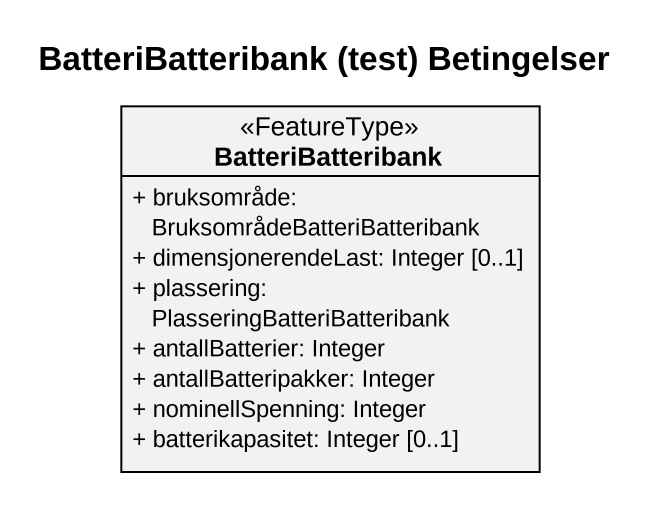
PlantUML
@startuml
title BatteriBatteribank (test) Betingelser
hide circle
hide empty members
skinparam classAttributeIconSize 0
class BatteriBatteribank <<FeatureType>> {
  + bruksområde: BruksområdeBatteriBatteribank
  + dimensjonerendeLast: Integer [0..1]
  + plassering: PlasseringBatteriBatteribank
  + antallBatterier: Integer
  + antallBatteripakker: Integer
  + nominellSpenning: Integer
  + batterikapasitet: Integer [0..1]
}
@enduml
